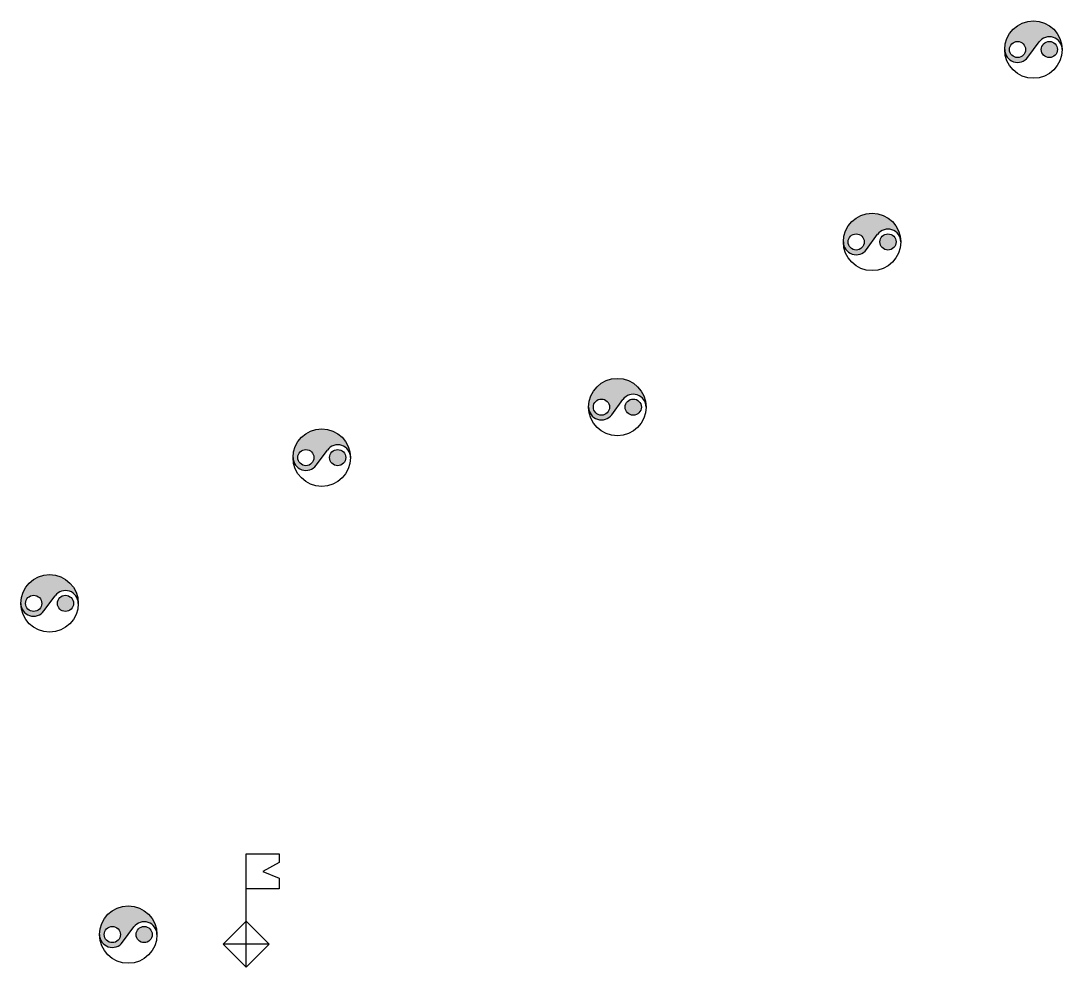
# Model space of a CAD drawing. Header units: millimetres. Extents: x 188 to 515, y 4 to 301.
import ezdxf

# ---------------------------------------------------------------- set-up
doc = ezdxf.new("R2010")
doc.units = ezdxf.units.MM

# ---------------------------------------------------------------- blocks, each defined once
blk = doc.blocks.new('1')
for p, q in [((0, 7.25), (0, 28.32)), ((0, 28.32), (10.39, 28.32)), ((10.39, 28.32), (10.39, 25.65)), ((10.39, 25.65), (5.27, 22.81)), ((5.27, 22.81), (10.39, 20.7)), ((10.39, 20.7), (10.39, 17.34)), ((10.39, 17.34), (0, 17.34)), ((0, -7.25), (0, 7.25)), ((7.25, 0), (-7.25, 0))]:
    blk.add_line(p, q)
blk.add_lwpolyline([(0, -7.25), (7.25, 0), (0, 7.25), (-7.25, 0)], close=True)
blk = doc.blocks.new('in_yan')
h = blk.add_hatch(color=256)
h.dxf.hatch_style = 1
h.paths.add_polyline_path([(9.03, 0, 1), (-9.03, 0, 0.72436), (-1.75, -2.39), (1.75, 2.39, -0.72436)])
h.paths.add_polyline_path([(-2.46, 0, -1), (-7.54, 0, -1)], flags=16)
h.paths.add_polyline_path([(2.46, 0, 1), (7.54, 0, 1)], flags=17)
blk.add_line((-1.75, -2.39), (1.75, 2.39))
for centre, radius in [((0, 0), 9.03), ((-5, 0), 2.54), ((5, 0), 2.54)]:
    blk.add_circle(centre, radius)
for centre, start, end in [((5, 0), 0, 143.6723), ((-5, 0), 180, 323.6723)]:
    blk.add_arc(centre, 4.03, start, end)

msp = doc.modelspace()

# ---------------------------------------------------------------- block references
for name, p in [('in_yan', (506.31, 292.25)), ('in_yan', (455.6, 231.79)), ('in_yan', (375.56, 179.88)), ('in_yan', (282.69, 164.01)), ('in_yan', (197.16, 118.2)), ('1', (258.95, 11.12)), ('in_yan', (221.88, 14.11))]:
    msp.add_blockref(name, p)

doc.saveas('drawing.dxf')
